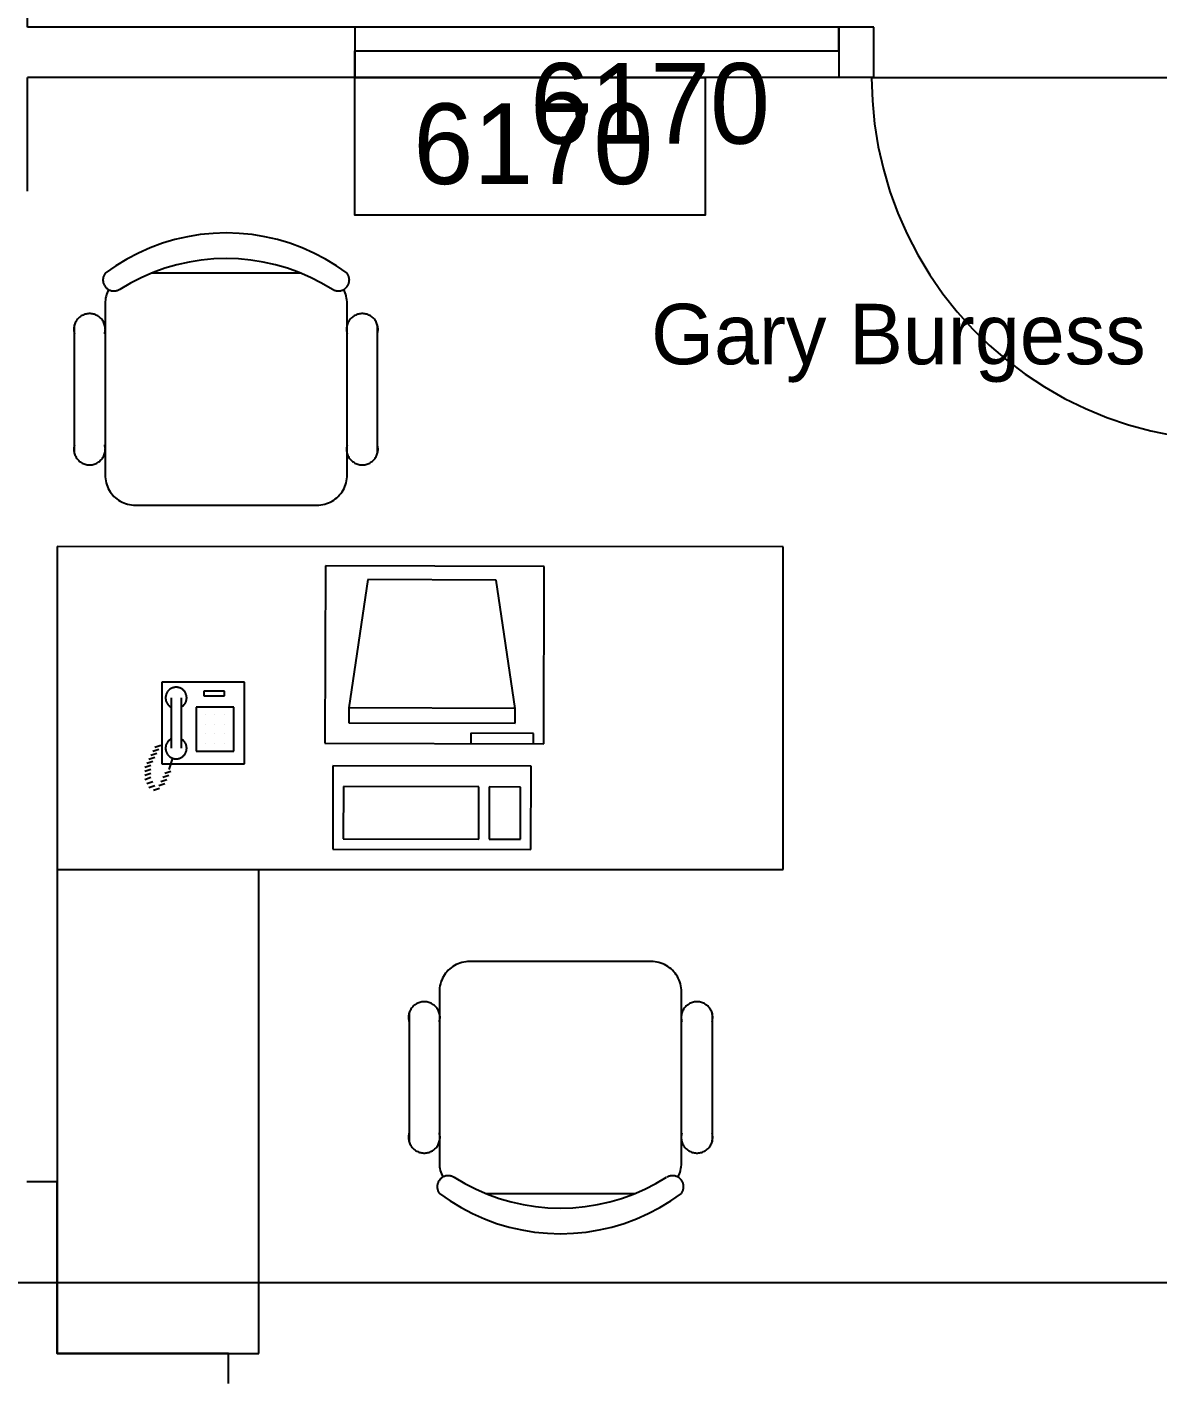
# Model space of a CAD drawing. Header units: millimetres. Extents: x 18694 to 89916, y 18694 to 89916.
# Drawn here: x 68479 to 71327, y 30837 to 34252 of the extents above; entities that cross this region are included whole.
import ezdxf

# ---------------------------------------------------------------- set-up
doc = ezdxf.new("R2010")
doc.units = ezdxf.units.MM
doc.layers.get('0').update_dxf_attribs({"linetype": 'CONTINUOUS'})
for name, color, linetype in [('E-B-FURR', 7, 'CONTINUOUS'), ('E-B-GLAZ', 7, 'CONTINUOUS'), ('E-C-HEAD', 7, 'CONTINUOUS'), ('EMPLOYEE', 7, 'CONTINUOUS'), ('GRIDLN', 7, 'CONTINUOUS'), ('RMNUM', 7, 'CONTINUOUS')]:
    doc.layers.add(name, color=color, linetype=linetype)

msp = doc.modelspace()

# ---------------------------------------------------------------- linework, layer by layer
for p, q in [((69169.330626, 33632.398816), (68791.372797, 33632.398816)), ((68675.551711, 33556.198816), (68675.551711, 33124.398816)), ((69285.151711, 33124.398816), (69285.151711, 33556.198816)), ((68598.285274, 33178.373816), (68598.285274, 33502.223816)), ((69361.351711, 33178.373816), (69361.351711, 33502.223816)), ((68751.751711, 33048.198816), (69208.951711, 33048.198816)), ((68554.776262, 32943.799992), (68554.6, 30911.8)), ((70383.576256, 32943.641356), (68554.776262, 32943.799992)), ((70383.505751, 32130.841359), (70383.576256, 32943.641356)), ((69230.338033, 32895.130576), (69229.095655, 32448.717535)), ((69781.789436, 32893.595873), (69230.338033, 32895.130576)), ((69780.547057, 32447.182833), (69781.789436, 32893.595873)), ((69337.436866, 32860.686786), (69289.169602, 32537.450692)), ((69660.392647, 32859.787992), (69337.436866, 32860.686786)), ((69708.267979, 32536.284331), (69660.392647, 32859.787992)), ((69026.724753, 32602.747801), (68818.310581, 32602.747801)), ((68818.310581, 32602.747801), (68818.310581, 32396.904343)), ((69026.724753, 32396.904343), (69026.724753, 32602.747801)), ((68841.627459, 32563.006928), (68841.627459, 32436.006928)), ((68867.027459, 32563.006928), (68867.027459, 32436.006928)), ((68975.984048, 32579.558066), (68924.390298, 32579.558066)), ((68924.390298, 32579.558066), (68924.390298, 32567.651816)), ((68924.390298, 32567.651816), (68975.984048, 32567.651816)), ((68975.984048, 32567.651816), (68975.984048, 32579.558066)), ((68999.796548, 32539.870566), (68904.546548, 32539.870566)), ((68904.546548, 32539.870566), (68904.546548, 32428.745566)), ((68928.359048, 32520.026816), (68928.359048, 32520.026816)), ((68952.171548, 32520.026816), (68952.171548, 32520.026816)), ((68975.984048, 32520.026816), (68975.984048, 32520.026816)), ((68999.796548, 32428.745566), (68999.796548, 32539.870566)), ((69289.169602, 32537.450692), (69289.066267, 32500.320127)), ((69708.267979, 32536.284331), (69289.169602, 32537.450692)), ((69708.164644, 32499.153766), (69708.267979, 32536.284331)), ((68928.359048, 32496.214316), (68928.359048, 32496.214316)), ((68952.171548, 32496.214316), (68952.171548, 32496.214316)), ((68975.984048, 32496.214316), (68975.984048, 32496.214316)), ((69289.066267, 32500.320127), (69708.164644, 32499.153766)), ((68815.840543, 32443.213833), (68800.600543, 32438.133833)), ((68928.359048, 32472.401816), (68928.359048, 32472.401816)), ((68928.359048, 32448.589316), (68928.359048, 32448.589316)), ((68952.171548, 32472.401816), (68952.171548, 32472.401816)), ((68952.171548, 32448.589316), (68952.171548, 32448.589316)), ((68975.984048, 32472.401816), (68975.984048, 32472.401816)), ((68975.984048, 32448.589316), (68975.984048, 32448.589316)), ((69229.095655, 32448.717535), (69780.547057, 32447.182833)), ((69596.803004, 32473.953991), (69596.729923, 32447.6944)), ((69754.360548, 32473.515504), (69596.803004, 32473.953991)), ((69754.287467, 32447.255914), (69754.360548, 32473.515504)), ((68800.600543, 32412.733833), (68785.360543, 32407.653833)), ((68805.680543, 32422.893833), (68790.440543, 32417.813833)), ((68810.760543, 32433.053833), (68795.520543, 32427.973833)), ((68845.325815, 32411.155948), (68836.160543, 32382.253833)), ((68904.546548, 32428.745566), (68999.796548, 32428.745566)), ((68790.440543, 32392.413833), (68775.200543, 32387.333833)), ((68790.440543, 32382.253833), (68775.200543, 32377.173833)), ((68795.520543, 32402.573833), (68780.280543, 32397.493833)), ((68818.310581, 32396.904343), (69026.724753, 32396.904343)), ((68841.240543, 32377.173833), (68826.000543, 32372.093833)), ((69249.453379, 32392.038198), (69248.86873, 32181.961473)), ((69748.3856, 32390.649658), (69249.453379, 32392.038198)), ((69747.800952, 32180.572933), (69748.3856, 32390.649658)), ((68790.440543, 32372.093833), (68775.200543, 32367.013833)), ((68790.440543, 32361.933833), (68775.200543, 32356.853833)), ((68795.520543, 32351.773833), (68780.280543, 32346.693833)), ((68800.600543, 32341.613833), (68785.360543, 32336.533833)), ((68826.000543, 32346.693833), (68810.760543, 32341.613833)), ((68831.080543, 32356.853833), (68815.840543, 32351.773833)), ((68836.160543, 32367.013833), (68820.920543, 32361.933833)), ((68812.554858, 32334.379786), (68797.314858, 32329.299786)), ((69275.566807, 32339.445936), (69275.201402, 32208.147983)), ((69616.941485, 32338.495882), (69275.566807, 32339.445936)), ((69616.57608, 32207.197929), (69616.941485, 32338.495882)), ((69643.201076, 32338.422801), (69642.83567, 32207.124848)), ((69721.979848, 32338.203558), (69643.201076, 32338.422801)), ((69721.614442, 32206.905605), (69721.979848, 32338.203558)), ((69275.201402, 32208.147983), (69616.57608, 32207.197929)), ((69642.83567, 32207.124848), (69721.614442, 32206.905605)), ((69248.86873, 32181.961473), (69747.800952, 32180.572933)), ((68554.705757, 32130.999995), (70383.505751, 32130.841359)), ((69062.599998, 30911.755934), (69062.705756, 32130.95593)), ((70050.869879, 31898.979238), (69593.669879, 31898.979238)), ((69517.469879, 31822.779238), (69517.469879, 31390.979238)), ((70127.069879, 31390.979238), (70127.069879, 31822.779238)), ((69441.269879, 31768.804238), (69441.269879, 31444.954238)), ((70204.336316, 31768.804238), (70204.336316, 31444.954238)), ((69633.290965, 31314.779238), (70011.248793, 31314.779238)), ((68554.6, 30911.8), (69062.599998, 30911.755934))]:
    msp.add_line(p, q)
for points in [[(70606.189394, 34124.955778), (70608.044801, 34066.734432), (70613.603492, 34008.749358), (70622.842908, 33951.235873), (70635.725554, 33894.427377), (70652.19915, 33838.554411), (70672.196843, 33783.843717), (70695.637478, 33730.517322), (70722.425929, 33678.791635), (70752.453483, 33628.87657), (70785.598282, 33580.97469), (70821.725818, 33535.280392), (70860.689479, 33491.979111), (70902.331142, 33451.246573), (70946.481818, 33413.248078), (70992.962334, 33378.137832), (71041.584063, 33346.058319), (71092.14969, 33317.139723), (71144.454008, 33291.499402), (71198.284757, 33269.24141), (71253.423481, 33250.456073), (71309.646417, 33235.219626), (71366.7254, 33223.593903)], [(69285.151711, 33632.398816), (69258.38701, 33651.158048), (69230.47138, 33668.15733), (69201.520377, 33683.326293), (69171.653845, 33696.602146), (69140.995416, 33707.929932), (69109.672002, 33717.26276), (69077.813265, 33724.561997), (69045.551085, 33729.797429), (69013.019011, 33732.947381), (68980.351711, 33733.998816), (68947.684411, 33732.947381), (68915.152338, 33729.797429), (68882.890158, 33724.561997), (68851.031421, 33717.26276), (68819.708006, 33707.929932), (68789.049577, 33696.602146), (68759.183045, 33683.326293), (68730.232043, 33668.15733), (68702.316412, 33651.158048), (68675.551711, 33632.398816)], [(69247.832959, 33591.807046), (69220.844197, 33607.782719), (69192.904901, 33622.030915), (69164.125498, 33634.495319), (69134.619739, 33645.126667), (69104.504244, 33653.882938), (69073.898041, 33660.729523), (69042.922101, 33665.639363), (69011.698855, 33668.593051), (68980.351711, 33669.578912), (68949.004567, 33668.593051), (68917.781321, 33665.639363), (68886.805381, 33660.729523), (68856.199179, 33653.882938), (68826.083683, 33645.126667), (68796.577924, 33634.495319), (68767.798522, 33622.030915), (68739.859226, 33607.782719), (68712.870464, 33591.807046)], [(68675.551711, 33632.398816), (68674.526477, 33630.92614), (68673.598176, 33629.390516), (68672.77066, 33627.798316), (68672.047362, 33626.156146), (68671.431284, 33624.470818), (68670.92498, 33622.749324), (68670.530552, 33620.998807), (68670.249635, 33619.22653), (68670.083396, 33617.439843), (68670.032524, 33615.646161), (68670.09723, 33613.852925), (68670.277246, 33612.067574), (68670.571824, 33610.297516), (68670.979743, 33608.550094), (68671.499311, 33606.832557), (68672.128371, 33605.152031), (68672.864314, 33603.515489), (68673.704086, 33601.929719), (68674.644204, 33600.401302), (68675.680768, 33598.936577), (68676.809477, 33597.541622), (68678.025647, 33596.222223), (68679.324235, 33594.983856), (68680.699851, 33593.831657), (68682.146789, 33592.770407), (68683.659047, 33591.804508), (68685.230349, 33590.937968), (68686.854178, 33590.174382), (68688.523795, 33589.516917), (68690.232276, 33588.968302), (68691.97253, 33588.530813), (68693.737339, 33588.206264), (68695.519381, 33587.996002), (68697.311262, 33587.900899), (68699.105549, 33587.921351), (68700.894797, 33588.057271), (68702.671583, 33588.308096), (68704.428536, 33588.672786), (68706.158367, 33589.149828), (68707.853899, 33589.737241), (68709.508097, 33590.432591), (68711.114099, 33591.23299), (68712.665243, 33592.13512)], [(69248.03818, 33592.13512), (69249.589323, 33591.23299), (69251.195325, 33590.432591), (69252.849524, 33589.737241), (69254.545056, 33589.149828), (69256.274886, 33588.672786), (69258.031839, 33588.308096), (69259.808626, 33588.057271), (69261.597874, 33587.921351), (69263.39216, 33587.900899), (69265.184042, 33587.996002), (69266.966083, 33588.206264), (69268.730892, 33588.530813), (69270.471147, 33588.968302), (69272.179627, 33589.516917), (69273.849245, 33590.174382), (69275.473073, 33590.937968), (69277.044376, 33591.804508), (69278.556633, 33592.770407), (69280.003572, 33593.831657), (69281.379188, 33594.983856), (69282.677775, 33596.222223), (69283.893946, 33597.541622), (69285.022655, 33598.936577), (69286.059218, 33600.401302), (69286.999336, 33601.929719), (69287.839109, 33603.515489), (69288.575052, 33605.152031), (69289.204112, 33606.832557), (69289.723679, 33608.550094), (69290.131598, 33610.297516), (69290.426177, 33612.067574), (69290.606192, 33613.852925), (69290.670898, 33615.646161), (69290.620026, 33617.439843), (69290.453787, 33619.22653), (69290.172871, 33620.998807), (69289.778443, 33622.749324), (69289.272139, 33624.470818), (69288.65606, 33626.156146), (69287.932763, 33627.798316), (69287.105247, 33629.390516), (69286.176946, 33630.92614), (69285.151711, 33632.398816)], [(68684.213414, 33591.483635), (68682.21352, 33587.357764), (68680.465392, 33583.119081), (68678.975357, 33578.782933), (68677.748812, 33574.365018), (68676.790196, 33569.881332), (68676.102981, 33565.348108), (68675.689653, 33560.781758), (68675.551711, 33556.198816)], [(69285.151711, 33556.198816), (69285.013769, 33560.781758), (69284.600442, 33565.348108), (69283.913227, 33569.881332), (69282.954611, 33574.365018), (69281.728065, 33578.782933), (69280.238031, 33583.119081), (69278.489902, 33587.357764), (69276.490008, 33591.483635)], [(68674.485274, 33479.998816), (68675.127252, 33482.499881), (68675.605233, 33485.037399), (68675.917194, 33487.600628), (68676.061815, 33490.178717), (68676.038483, 33492.760755), (68675.847298, 33495.33581), (68675.489067, 33497.892983), (68674.965309, 33500.421449), (68674.278239, 33502.910504), (68673.430767, 33505.349613), (68672.42648, 33507.728451), (68671.269628, 33510.036947), (68669.965109, 33512.265331), (68668.518445, 33514.404168), (68666.93576, 33516.444406), (68665.223754, 33518.377408), (68663.389673, 33520.194991), (68661.441281, 33521.889461), (68659.386825, 33523.453646), (68657.235003, 33524.880925), (68654.994923, 33526.165255), (68652.676068, 33527.3012), (68650.288253, 33528.283952), (68647.841586, 33529.10935), (68645.346424, 33529.773901), (68642.813329, 33530.274791), (68640.253023, 33530.609901), (68637.676346, 33530.777811), (68635.094203, 33530.777811), (68632.517525, 33530.609901), (68629.95722, 33530.274791), (68627.424125, 33529.773901), (68624.928962, 33529.10935), (68622.482295, 33528.283952), (68620.09448, 33527.3012), (68617.775625, 33526.165255), (68615.535545, 33524.880925), (68613.383723, 33523.453646), (68611.329268, 33521.889461), (68609.380876, 33520.194991), (68607.546794, 33518.377408), (68605.834788, 33516.444406), (68604.252103, 33514.404168), (68602.805439, 33512.265331), (68601.50092, 33510.036947), (68600.344069, 33507.728451), (68599.339781, 33505.349613), (68598.492309, 33502.910504), (68597.805239, 33500.421449), (68597.281481, 33497.892983), (68596.92325, 33495.33581), (68596.732065, 33492.760755), (68596.708733, 33490.178717), (68596.853354, 33487.600628), (68597.165315, 33485.037399), (68597.643296, 33482.499881), (68598.285274, 33479.998816)], [(69361.351711, 33479.998816), (69361.993689, 33482.499881), (69362.47167, 33485.037399), (69362.783632, 33487.600628), (69362.928252, 33490.178717), (69362.904921, 33492.760755), (69362.713735, 33495.33581), (69362.355505, 33497.892983), (69361.831746, 33500.421449), (69361.144677, 33502.910504), (69360.297204, 33505.349613), (69359.292917, 33507.728451), (69358.136065, 33510.036947), (69356.831546, 33512.265331), (69355.384883, 33514.404168), (69353.802198, 33516.444406), (69352.090191, 33518.377408), (69350.25611, 33520.194991), (69348.307718, 33521.889461), (69346.253262, 33523.453646), (69344.10144, 33524.880925), (69341.861361, 33526.165255), (69339.542505, 33527.3012), (69337.15469, 33528.283952), (69334.708023, 33529.10935), (69332.212861, 33529.773901), (69329.679766, 33530.274791), (69327.11946, 33530.609901), (69324.542783, 33530.777811), (69321.96064, 33530.777811), (69319.383962, 33530.609901), (69316.823657, 33530.274791), (69314.290562, 33529.773901), (69311.7954, 33529.10935), (69309.348733, 33528.283952), (69306.960917, 33527.3012), (69304.642062, 33526.165255), (69302.401982, 33524.880925), (69300.25016, 33523.453646), (69298.195705, 33521.889461), (69296.247313, 33520.194991), (69294.413232, 33518.377408), (69292.701225, 33516.444406), (69291.11854, 33514.404168), (69289.671876, 33512.265331), (69288.367357, 33510.036947), (69287.210506, 33507.728451), (69286.206218, 33505.349613), (69285.358746, 33502.910504), (69284.671676, 33500.421449), (69284.147918, 33497.892983), (69283.789688, 33495.33581), (69283.598502, 33492.760755), (69283.57517, 33490.178717), (69283.719791, 33487.600628), (69284.031752, 33485.037399), (69284.509734, 33482.499881), (69285.151711, 33479.998816)], [(68598.285274, 33200.598816), (68597.643296, 33198.097751), (68597.165315, 33195.560234), (68596.853354, 33192.997005), (68596.708733, 33190.418915), (68596.732065, 33187.836878), (68596.92325, 33185.261822), (68597.281481, 33182.704649), (68597.805239, 33180.176184), (68598.492309, 33177.687128), (68599.339781, 33175.248019), (68600.344069, 33172.869182), (68601.50092, 33170.560685), (68602.805439, 33168.332302), (68604.252103, 33166.193464), (68605.834788, 33164.153226), (68607.546794, 33162.220225), (68609.380876, 33160.402642), (68611.329268, 33158.708171), (68613.383723, 33157.143986), (68615.535545, 33155.716708), (68617.775625, 33154.432378), (68620.09448, 33153.296432), (68622.482295, 33152.313681), (68624.928962, 33151.488282), (68627.424125, 33150.823732), (68629.95722, 33150.322841), (68632.517525, 33149.987732), (68635.094203, 33149.819822), (68637.676346, 33149.819822), (68640.253023, 33149.987732), (68642.813329, 33150.322841), (68645.346424, 33150.823732), (68647.841586, 33151.488282), (68650.288253, 33152.313681), (68652.676068, 33153.296432), (68654.994923, 33154.432378), (68657.235003, 33155.716708), (68659.386825, 33157.143986), (68661.441281, 33158.708171), (68663.389673, 33160.402642), (68665.223754, 33162.220225), (68666.93576, 33164.153226), (68668.518445, 33166.193464), (68669.965109, 33168.332302), (68671.269628, 33170.560685), (68672.42648, 33172.869182), (68673.430767, 33175.248019), (68674.278239, 33177.687128), (68674.965309, 33180.176184), (68675.489067, 33182.704649), (68675.847298, 33185.261822), (68676.038483, 33187.836878), (68676.061815, 33190.418915), (68675.917194, 33192.997005), (68675.605233, 33195.560234), (68675.127252, 33198.097751), (68674.485274, 33200.598816)], [(69285.151711, 33200.598816), (69284.509734, 33198.097751), (69284.031752, 33195.560234), (69283.719791, 33192.997005), (69283.57517, 33190.418915), (69283.598502, 33187.836878), (69283.789688, 33185.261822), (69284.147918, 33182.704649), (69284.671676, 33180.176184), (69285.358746, 33177.687128), (69286.206218, 33175.248019), (69287.210506, 33172.869182), (69288.367357, 33170.560685), (69289.671876, 33168.332302), (69291.11854, 33166.193464), (69292.701225, 33164.153226), (69294.413232, 33162.220225), (69296.247313, 33160.402642), (69298.195705, 33158.708171), (69300.25016, 33157.143986), (69302.401982, 33155.716708), (69304.642062, 33154.432378), (69306.960917, 33153.296432), (69309.348733, 33152.313681), (69311.7954, 33151.488282), (69314.290562, 33150.823732), (69316.823657, 33150.322841), (69319.383962, 33149.987732), (69321.96064, 33149.819822), (69324.542783, 33149.819822), (69327.11946, 33149.987732), (69329.679766, 33150.322841), (69332.212861, 33150.823732), (69334.708023, 33151.488282), (69337.15469, 33152.313681), (69339.542505, 33153.296432), (69341.861361, 33154.432378), (69344.10144, 33155.716708), (69346.253262, 33157.143986), (69348.307718, 33158.708171), (69350.25611, 33160.402642), (69352.090191, 33162.220225), (69353.802198, 33164.153226), (69355.384883, 33166.193464), (69356.831546, 33168.332302), (69358.136065, 33170.560685), (69359.292917, 33172.869182), (69360.297204, 33175.248019), (69361.144677, 33177.687128), (69361.831746, 33180.176184), (69362.355505, 33182.704649), (69362.713735, 33185.261822), (69362.904921, 33187.836878), (69362.928252, 33190.418915), (69362.783632, 33192.997005), (69362.47167, 33195.560234), (69361.993689, 33198.097751), (69361.351711, 33200.598816)], [(68675.551711, 33124.398816), (68675.714861, 33119.415098), (68676.203613, 33114.45272), (68677.015873, 33109.532934), (68678.148163, 33104.676805), (68679.595635, 33099.905129), (68681.352091, 33095.238339), (68683.410008, 33090.696418), (68685.760576, 33086.298816), (68688.393727, 33082.064364), (68691.298187, 33078.011195), (68694.461518, 33074.156665), (68697.870175, 33070.51728), (68701.50956, 33067.108623), (68705.36409, 33063.945292), (68709.41726, 33061.040832), (68713.651711, 33058.40768), (68718.049313, 33056.057113), (68722.591234, 33053.999196), (68727.258024, 33052.24274), (68732.0297, 33050.795268), (68736.885829, 33049.662978), (68741.805615, 33048.850718), (68746.767993, 33048.361966), (68751.751711, 33048.198816)], [(69208.951711, 33048.198816), (69213.93543, 33048.361966), (69218.897807, 33048.850718), (69223.817594, 33049.662978), (69228.673723, 33050.795268), (69233.445399, 33052.24274), (69238.112189, 33053.999196), (69242.65411, 33056.057113), (69247.051711, 33058.40768), (69251.286163, 33061.040832), (69255.339332, 33063.945292), (69259.193862, 33067.108623), (69262.833248, 33070.51728), (69266.241905, 33074.156665), (69269.405236, 33078.011195), (69272.309696, 33082.064364), (69274.942847, 33086.298816), (69277.293414, 33090.696418), (69279.351332, 33095.238339), (69281.107787, 33099.905129), (69282.555259, 33104.676805), (69283.68755, 33109.532934), (69284.49981, 33114.45272), (69284.988561, 33119.415098), (69285.151711, 33124.398816)], [(68867.027459, 32539.608126), (68868.527065, 32540.486601), (68869.96616, 32541.461048), (68871.338611, 32542.527312), (68872.638567, 32543.680851), (68873.860491, 32544.916749), (68874.999175, 32546.229738), (68876.049765, 32547.614223), (68877.007785, 32549.064305), (68877.869153, 32550.573804), (68878.630197, 32552.136286), (68879.287675, 32553.745094), (68879.838784, 32555.393372), (68880.281176, 32557.074095), (68880.612965, 32558.7801), (68880.832739, 32560.504119), (68880.93956, 32562.238803), (68880.932972, 32563.976761), (68880.813005, 32565.710585), (68880.580169, 32567.432888), (68880.235457, 32569.13633), (68879.780337, 32570.813651), (68879.216749, 32572.457703), (68878.547095, 32574.061481), (68877.774229, 32575.61815), (68876.901443, 32577.121076), (68875.932458, 32578.563854), (68874.871403, 32579.940335), (68873.722799, 32581.244655), (68872.491542, 32582.471254), (68871.182878, 32583.614906), (68869.802385, 32584.670736), (68868.355945, 32585.634246), (68866.849722, 32586.501329), (68865.290135, 32587.26829), (68863.68383, 32587.93186), (68862.037654, 32588.489213), (68860.35862, 32588.937972), (68858.653884, 32589.276225), (68856.930711, 32589.502532), (68855.196444, 32589.615926), (68853.458474, 32589.615926), (68851.724207, 32589.502532), (68850.001034, 32589.276225), (68848.296298, 32588.937972), (68846.617264, 32588.489213), (68844.971087, 32587.93186), (68843.364782, 32587.26829), (68841.805195, 32586.501329), (68840.298972, 32585.634246), (68838.852532, 32584.670736), (68837.472039, 32583.614906), (68836.163375, 32582.471254), (68834.932118, 32581.244655), (68833.783514, 32579.940335), (68832.722459, 32578.563854), (68831.753474, 32577.121076), (68830.880689, 32575.61815), (68830.107822, 32574.061481), (68829.438168, 32572.457703), (68828.87458, 32570.813651), (68828.41946, 32569.13633), (68828.074748, 32567.432888), (68827.841912, 32565.710585), (68827.721945, 32563.976761), (68827.715357, 32562.238803), (68827.822178, 32560.504119), (68828.041952, 32558.7801), (68828.373741, 32557.074095), (68828.816133, 32555.393372), (68829.367243, 32553.745094), (68830.02472, 32552.136286), (68830.785764, 32550.573804), (68831.647132, 32549.064305), (68832.605152, 32547.614223), (68833.655743, 32546.229738), (68834.794426, 32544.916749), (68836.01635, 32543.680851), (68837.316307, 32542.527312), (68838.688757, 32541.461048), (68840.127852, 32540.486601), (68841.627459, 32539.608126)], [(68841.627459, 32459.40573), (68840.127852, 32458.527254), (68838.688757, 32457.552808), (68837.316307, 32456.486543), (68836.01635, 32455.333004), (68834.794426, 32454.097107), (68833.655743, 32452.784118), (68832.605152, 32451.399632), (68831.647132, 32449.949551), (68830.785764, 32448.440052), (68830.02472, 32446.877569), (68829.367243, 32445.268761), (68828.816133, 32443.620484), (68828.373741, 32441.939761), (68828.041952, 32440.233755), (68827.822178, 32438.509737), (68827.715357, 32436.775053), (68827.721945, 32435.037095), (68827.841912, 32433.30327), (68828.074748, 32431.580967), (68828.41946, 32429.877526), (68828.87458, 32428.200205), (68829.438168, 32426.556152), (68830.107822, 32424.952374), (68830.880689, 32423.395706), (68831.753474, 32421.89278), (68832.722459, 32420.450002), (68833.783514, 32419.07352), (68834.932118, 32417.7692), (68836.163375, 32416.542601), (68837.472039, 32415.39895), (68838.852532, 32414.343119), (68840.298972, 32413.37961), (68841.805195, 32412.512527), (68843.364782, 32411.745566), (68844.971087, 32411.081995), (68846.617264, 32410.524643), (68848.296298, 32410.075884), (68850.001034, 32409.73763), (68851.724207, 32409.511324), (68853.458474, 32409.397929), (68855.196444, 32409.397929), (68856.930711, 32409.511324), (68858.653884, 32409.73763), (68860.35862, 32410.075884), (68862.037654, 32410.524643), (68863.68383, 32411.081995), (68865.290135, 32411.745566), (68866.849722, 32412.512527), (68868.355945, 32413.37961), (68869.802385, 32414.343119), (68871.182878, 32415.39895), (68872.491542, 32416.542601), (68873.722799, 32417.7692), (68874.871403, 32419.07352), (68875.932458, 32420.450002), (68876.901443, 32421.89278), (68877.774229, 32423.395706), (68878.547095, 32424.952374), (68879.216749, 32426.556152), (68879.780337, 32428.200205), (68880.235457, 32429.877526), (68880.580169, 32431.580967), (68880.813005, 32433.30327), (68880.932972, 32435.037095), (68880.93956, 32436.775053), (68880.832739, 32438.509737), (68880.612965, 32440.233755), (68880.281176, 32441.939761), (68879.838784, 32443.620484), (68879.287675, 32445.268761), (68878.630197, 32446.877569), (68877.869153, 32448.440052), (68877.007785, 32449.949551), (68876.049765, 32451.399632), (68874.999175, 32452.784118), (68873.860491, 32454.097107), (68872.638567, 32455.333004), (68871.338611, 32456.486543), (68869.96616, 32457.552808), (68868.527065, 32458.527254), (68867.027459, 32459.40573)], [(69593.669879, 31898.979238), (69588.686161, 31898.816088), (69583.723783, 31898.327336), (69578.803996, 31897.515076), (69573.947868, 31896.382786), (69569.176192, 31894.935314), (69564.509401, 31893.178858), (69559.967481, 31891.120941), (69555.569879, 31888.770374), (69551.335427, 31886.137222), (69547.282258, 31883.232762), (69543.427728, 31880.069431), (69539.788342, 31876.660775), (69536.379686, 31873.021389), (69533.216354, 31869.166859), (69530.311894, 31865.11369), (69527.678743, 31860.879238), (69525.328176, 31856.481636), (69523.270259, 31851.939715), (69521.513803, 31847.272925), (69520.066331, 31842.501249), (69518.934041, 31837.64512), (69518.121781, 31832.725334), (69517.633029, 31827.762956), (69517.469879, 31822.779238)], [(70127.069879, 31822.779238), (70126.906729, 31827.762956), (70126.417977, 31832.725334), (70125.605717, 31837.64512), (70124.473427, 31842.501249), (70123.025955, 31847.272925), (70121.269499, 31851.939715), (70119.211582, 31856.481636), (70116.861015, 31860.879238), (70114.227863, 31865.11369), (70111.323403, 31869.166859), (70108.160072, 31873.021389), (70104.751416, 31876.660775), (70101.11203, 31880.069431), (70097.2575, 31883.232762), (70093.204331, 31886.137222), (70088.969879, 31888.770374), (70084.572277, 31891.120941), (70080.030356, 31893.178858), (70075.363566, 31894.935314), (70070.59189, 31896.382786), (70065.735761, 31897.515076), (70060.815975, 31898.327336), (70055.853597, 31898.816088), (70050.869879, 31898.979238)], [(69517.469879, 31746.579238), (69518.111857, 31749.080303), (69518.589838, 31751.617821), (69518.901799, 31754.181049), (69519.04642, 31756.759139), (69519.023088, 31759.341177), (69518.831903, 31761.916232), (69518.473672, 31764.473405), (69517.949914, 31767.00187), (69517.262844, 31769.490926), (69516.415372, 31771.930035), (69515.411084, 31774.308873), (69514.254233, 31776.617369), (69512.949714, 31778.845752), (69511.50305, 31780.98459), (69509.920365, 31783.024828), (69508.208359, 31784.957829), (69506.374277, 31786.775412), (69504.425885, 31788.469883), (69502.37143, 31790.034068), (69500.219608, 31791.461346), (69497.979528, 31792.745677), (69495.660673, 31793.881622), (69493.272858, 31794.864374), (69490.826191, 31795.689772), (69488.331029, 31796.354323), (69485.797933, 31796.855213), (69483.237628, 31797.190322), (69480.66095, 31797.358232), (69478.078808, 31797.358232), (69475.50213, 31797.190322), (69472.941824, 31796.855213), (69470.408729, 31796.354323), (69467.913567, 31795.689772), (69465.4669, 31794.864374), (69463.079085, 31793.881622), (69460.76023, 31792.745677), (69458.52015, 31791.461346), (69456.368328, 31790.034068), (69454.313873, 31788.469883), (69452.36548, 31786.775412), (69450.531399, 31784.957829), (69448.819393, 31783.024828), (69447.236708, 31780.98459), (69445.790044, 31778.845752), (69444.485525, 31776.617369), (69443.328673, 31774.308873), (69442.324386, 31771.930035), (69441.476914, 31769.490926), (69440.789844, 31767.00187), (69440.266086, 31764.473405), (69439.907855, 31761.916232), (69439.71667, 31759.341177), (69439.693338, 31756.759139), (69439.837959, 31754.181049), (69440.14992, 31751.617821), (69440.627901, 31749.080303), (69441.269879, 31746.579238)], [(70204.336316, 31746.579238), (70204.978294, 31749.080303), (70205.456275, 31751.617821), (70205.768236, 31754.181049), (70205.912857, 31756.759139), (70205.889525, 31759.341177), (70205.69834, 31761.916232), (70205.340109, 31764.473405), (70204.816351, 31767.00187), (70204.129281, 31769.490926), (70203.281809, 31771.930035), (70202.277522, 31774.308873), (70201.12067, 31776.617369), (70199.816151, 31778.845752), (70198.369487, 31780.98459), (70196.786803, 31783.024828), (70195.074796, 31784.957829), (70193.240715, 31786.775412), (70191.292323, 31788.469883), (70189.237867, 31790.034068), (70187.086045, 31791.461346), (70184.845965, 31792.745677), (70182.52711, 31793.881622), (70180.139295, 31794.864374), (70177.692628, 31795.689772), (70175.197466, 31796.354323), (70172.664371, 31796.855213), (70170.104065, 31797.190322), (70167.527388, 31797.358232), (70164.945245, 31797.358232), (70162.368567, 31797.190322), (70159.808262, 31796.855213), (70157.275167, 31796.354323), (70154.780004, 31795.689772), (70152.333337, 31794.864374), (70149.945522, 31793.881622), (70147.626667, 31792.745677), (70145.386587, 31791.461346), (70143.234765, 31790.034068), (70141.18031, 31788.469883), (70139.231918, 31786.775412), (70137.397836, 31784.957829), (70135.68583, 31783.024828), (70134.103145, 31780.98459), (70132.656481, 31778.845752), (70131.351962, 31776.617369), (70130.195111, 31774.308873), (70129.190823, 31771.930035), (70128.343351, 31769.490926), (70127.656281, 31767.00187), (70127.132523, 31764.473405), (70126.774293, 31761.916232), (70126.583107, 31759.341177), (70126.559775, 31756.759139), (70126.704396, 31754.181049), (70127.016357, 31751.617821), (70127.494338, 31749.080303), (70128.136316, 31746.579238)], [(69441.269879, 31467.179238), (69440.627901, 31464.678173), (69440.14992, 31462.140655), (69439.837959, 31459.577426), (69439.693338, 31456.999337), (69439.71667, 31454.417299), (69439.907855, 31451.842244), (69440.266086, 31449.285071), (69440.789844, 31446.756605), (69441.476914, 31444.26755), (69442.324386, 31441.828441), (69443.328673, 31439.449603), (69444.485525, 31437.141107), (69445.790044, 31434.912723), (69447.236708, 31432.773886), (69448.819393, 31430.733648), (69450.531399, 31428.800646), (69452.36548, 31426.983064), (69454.313873, 31425.288593), (69456.368328, 31423.724408), (69458.52015, 31422.297129), (69460.76023, 31421.012799), (69463.079085, 31419.876854), (69465.4669, 31418.894102), (69467.913567, 31418.068704), (69470.408729, 31417.404153), (69472.941824, 31416.903263), (69475.50213, 31416.568153), (69478.078808, 31416.400243), (69480.66095, 31416.400243), (69483.237628, 31416.568153), (69485.797933, 31416.903263), (69488.331029, 31417.404153), (69490.826191, 31418.068704), (69493.272858, 31418.894102), (69495.660673, 31419.876854), (69497.979528, 31421.012799), (69500.219608, 31422.297129), (69502.37143, 31423.724408), (69504.425885, 31425.288593), (69506.374277, 31426.983064), (69508.208359, 31428.800646), (69509.920365, 31430.733648), (69511.50305, 31432.773886), (69512.949714, 31434.912723), (69514.254233, 31437.141107), (69515.411084, 31439.449603), (69516.415372, 31441.828441), (69517.262844, 31444.26755), (69517.949914, 31446.756605), (69518.473672, 31449.285071), (69518.831903, 31451.842244), (69519.023088, 31454.417299), (69519.04642, 31456.999337), (69518.901799, 31459.577426), (69518.589838, 31462.140655), (69518.111857, 31464.678173), (69517.469879, 31467.179238)], [(70128.136316, 31467.179238), (70127.494338, 31464.678173), (70127.016357, 31462.140655), (70126.704396, 31459.577426), (70126.559775, 31456.999337), (70126.583107, 31454.417299), (70126.774293, 31451.842244), (70127.132523, 31449.285071), (70127.656281, 31446.756605), (70128.343351, 31444.26755), (70129.190823, 31441.828441), (70130.195111, 31439.449603), (70131.351962, 31437.141107), (70132.656481, 31434.912723), (70134.103145, 31432.773886), (70135.68583, 31430.733648), (70137.397836, 31428.800646), (70139.231918, 31426.983064), (70141.18031, 31425.288593), (70143.234765, 31423.724408), (70145.386587, 31422.297129), (70147.626667, 31421.012799), (70149.945522, 31419.876854), (70152.333337, 31418.894102), (70154.780004, 31418.068704), (70157.275167, 31417.404153), (70159.808262, 31416.903263), (70162.368567, 31416.568153), (70164.945245, 31416.400243), (70167.527388, 31416.400243), (70170.104065, 31416.568153), (70172.664371, 31416.903263), (70175.197466, 31417.404153), (70177.692628, 31418.068704), (70180.139295, 31418.894102), (70182.52711, 31419.876854), (70184.845965, 31421.012799), (70187.086045, 31422.297129), (70189.237867, 31423.724408), (70191.292323, 31425.288593), (70193.240715, 31426.983064), (70195.074796, 31428.800646), (70196.786803, 31430.733648), (70198.369487, 31432.773886), (70199.816151, 31434.912723), (70201.12067, 31437.141107), (70202.277522, 31439.449603), (70203.281809, 31441.828441), (70204.129281, 31444.26755), (70204.816351, 31446.756605), (70205.340109, 31449.285071), (70205.69834, 31451.842244), (70205.889525, 31454.417299), (70205.912857, 31456.999337), (70205.768236, 31459.577426), (70205.456275, 31462.140655), (70204.978294, 31464.678173), (70204.336316, 31467.179238)], [(69517.469879, 31390.979238), (69517.607821, 31386.396296), (69518.021148, 31381.829947), (69518.708364, 31377.296722), (69519.66698, 31372.813036), (69520.893525, 31368.395121), (69522.383559, 31364.058973), (69524.131688, 31359.82029), (69526.131582, 31355.694419)], [(70118.408176, 31355.694419), (70120.40807, 31359.82029), (70122.156198, 31364.058973), (70123.646233, 31368.395121), (70124.872778, 31372.813036), (70125.831394, 31377.296722), (70126.51861, 31381.829947), (70126.931937, 31386.396296), (70127.069879, 31390.979238)], [(69554.58341, 31355.042934), (69553.032267, 31355.945064), (69551.426265, 31356.745464), (69549.772066, 31357.440813), (69548.076535, 31358.028227), (69546.346704, 31358.505268), (69544.589751, 31358.869958), (69542.812965, 31359.120783), (69541.023717, 31359.256704), (69539.22943, 31359.277155), (69537.437549, 31359.182052), (69535.655507, 31358.97179), (69533.890698, 31358.647241), (69532.150443, 31358.209752), (69530.441963, 31357.661137), (69528.772345, 31357.003672), (69527.148517, 31356.240086), (69525.577214, 31355.373546), (69524.064957, 31354.407647), (69522.618019, 31353.346397), (69521.242402, 31352.194198), (69519.943815, 31350.955831), (69518.727644, 31349.636432), (69517.598936, 31348.241477), (69516.562372, 31346.776752), (69515.622254, 31345.248335), (69514.782481, 31343.662565), (69514.046538, 31342.026023), (69513.417478, 31340.345497), (69512.897911, 31338.62796), (69512.489992, 31336.880538), (69512.195414, 31335.11048), (69512.015398, 31333.325129), (69511.950692, 31331.531893), (69512.001564, 31329.738211), (69512.167803, 31327.951525), (69512.448719, 31326.179247), (69512.843148, 31324.42873), (69513.349451, 31322.707237), (69513.96553, 31321.021909), (69514.688828, 31319.379738), (69515.516343, 31317.787538), (69516.444644, 31316.251915), (69517.469879, 31314.779238)], [(69554.788632, 31355.371008), (69581.777393, 31339.395335), (69609.71669, 31325.147139), (69638.496092, 31312.682735), (69668.001851, 31302.051388), (69698.117347, 31293.295117), (69728.723549, 31286.448531), (69759.699489, 31281.538691), (69790.922735, 31278.585003), (69822.269879, 31277.599142), (69853.617023, 31278.585003), (69884.840269, 31281.538691), (69915.816209, 31286.448531), (69946.422411, 31293.295117), (69976.537907, 31302.051388), (70006.043666, 31312.682735), (70034.823068, 31325.147139), (70062.762365, 31339.395335), (70089.751126, 31355.371008)], [(70127.069879, 31314.779238), (70128.095114, 31316.251915), (70129.023415, 31317.787538), (70129.85093, 31319.379738), (70130.574228, 31321.021909), (70131.190307, 31322.707237), (70131.69661, 31324.42873), (70132.091039, 31326.179247), (70132.371955, 31327.951525), (70132.538194, 31329.738211), (70132.589066, 31331.531893), (70132.52436, 31333.325129), (70132.344344, 31335.11048), (70132.049766, 31336.880538), (70131.641847, 31338.62796), (70131.12228, 31340.345497), (70130.49322, 31342.026023), (70129.757277, 31343.662565), (70128.917504, 31345.248335), (70127.977386, 31346.776752), (70126.940822, 31348.241477), (70125.812114, 31349.636432), (70124.595943, 31350.955831), (70123.297356, 31352.194198), (70121.921739, 31353.346397), (70120.474801, 31354.407647), (70118.962543, 31355.373546), (70117.391241, 31356.240086), (70115.767413, 31357.003672), (70114.097795, 31357.661137), (70112.389315, 31358.209752), (70110.64906, 31358.647241), (70108.884251, 31358.97179), (70107.102209, 31359.182052), (70105.310328, 31359.277155), (70103.516041, 31359.256704), (70101.726793, 31359.120783), (70099.950007, 31358.869958), (70098.193054, 31358.505268), (70096.463223, 31358.028227), (70094.767691, 31357.440813), (70093.113493, 31356.745464), (70091.507491, 31355.945064), (70089.956348, 31355.042934)], [(69517.469879, 31314.779238), (69544.23458, 31296.020006), (69572.15021, 31279.020724), (69601.101213, 31263.851761), (69630.967745, 31250.575909), (69661.626174, 31239.248123), (69692.949589, 31229.915294), (69724.808326, 31222.616057), (69757.070506, 31217.380626), (69789.602579, 31214.230673), (69822.269879, 31213.179238), (69854.937179, 31214.230673), (69887.469252, 31217.380626), (69919.731432, 31222.616057), (69951.590169, 31229.915294), (69982.913584, 31239.248123), (70013.572013, 31250.575909), (70043.438545, 31263.851761), (70072.389548, 31279.020724), (70100.305178, 31296.020006), (70127.069879, 31314.779238)]]:
    msp.add_lwpolyline(points)
at = {"layer": 'E-B-FURR', "color": 6}
for p, q in [((68479.703858, 34252.423265), (68479.703858, 39227.804577)), ((70612, 34252.423265), (68479.703858, 34252.423265)), ((70612, 34125.423265), (70612, 34252.423265)), ((70612, 34125.423265), (68479.703858, 34125.423265)), ((68479.703858, 33839.209919), (68479.703858, 34125.423265))]:
    msp.add_line(p, q, dxfattribs=at)
msp.add_lwpolyline([(68986.4, 30835.6), (68986.4, 30911.8), (68554.6, 30911.8), (68554.6, 31343.6), (68478.4, 31343.6)], dxfattribs=at)
at = {"layer": 'E-B-GLAZ', "color": 8}
msp.add_lwpolyline([(69304.73533, 34252.423265), (69304.73533, 34125.423265), (69304.73533, 34192.444899), (70523.93533, 34192.444899), (70523.93533, 34252.423265), (70523.93533, 34125.423265)], dxfattribs=at)
at = {"layer": 'E-C-HEAD', "color": 5}
msp.add_line((70607.780831, 34125.528142), (71522.180831, 34125.528142), dxfattribs=at)
at = {"layer": 'GRIDLN', "color": 9}
msp.add_line((88696.8, 31089.6), (18694.4, 31089.6), dxfattribs=at)
msp.add_line((88696.8, 31089.6), (18694.4, 31089.6), dxfattribs=at)
at = {"layer": 'RMNUM', "color": 30}
msp.add_lwpolyline([(69304.735355, 34125.423265), (70186.664325, 34125.423265), (70186.664325, 33778.523578), (69304.735355, 33778.523578), (69304.735355, 34125.423265)], dxfattribs=at)

# ---------------------------------------------------------------- texts
at = {"layer": 'EMPLOYEE', "color": 1}
msp.add_text('Gary Burgess', height=152.4, dxfattribs=at).set_placement((70050.68562, 33403.17129))
at = {"layer": 'RMNUM', "color": 30}
for p in [(69745.699828, 33958.783898), (69451.785542, 33857.183898)]:
    msp.add_text('6170', height=203.2, dxfattribs=at).set_placement(p)

doc.saveas('drawing.dxf')
